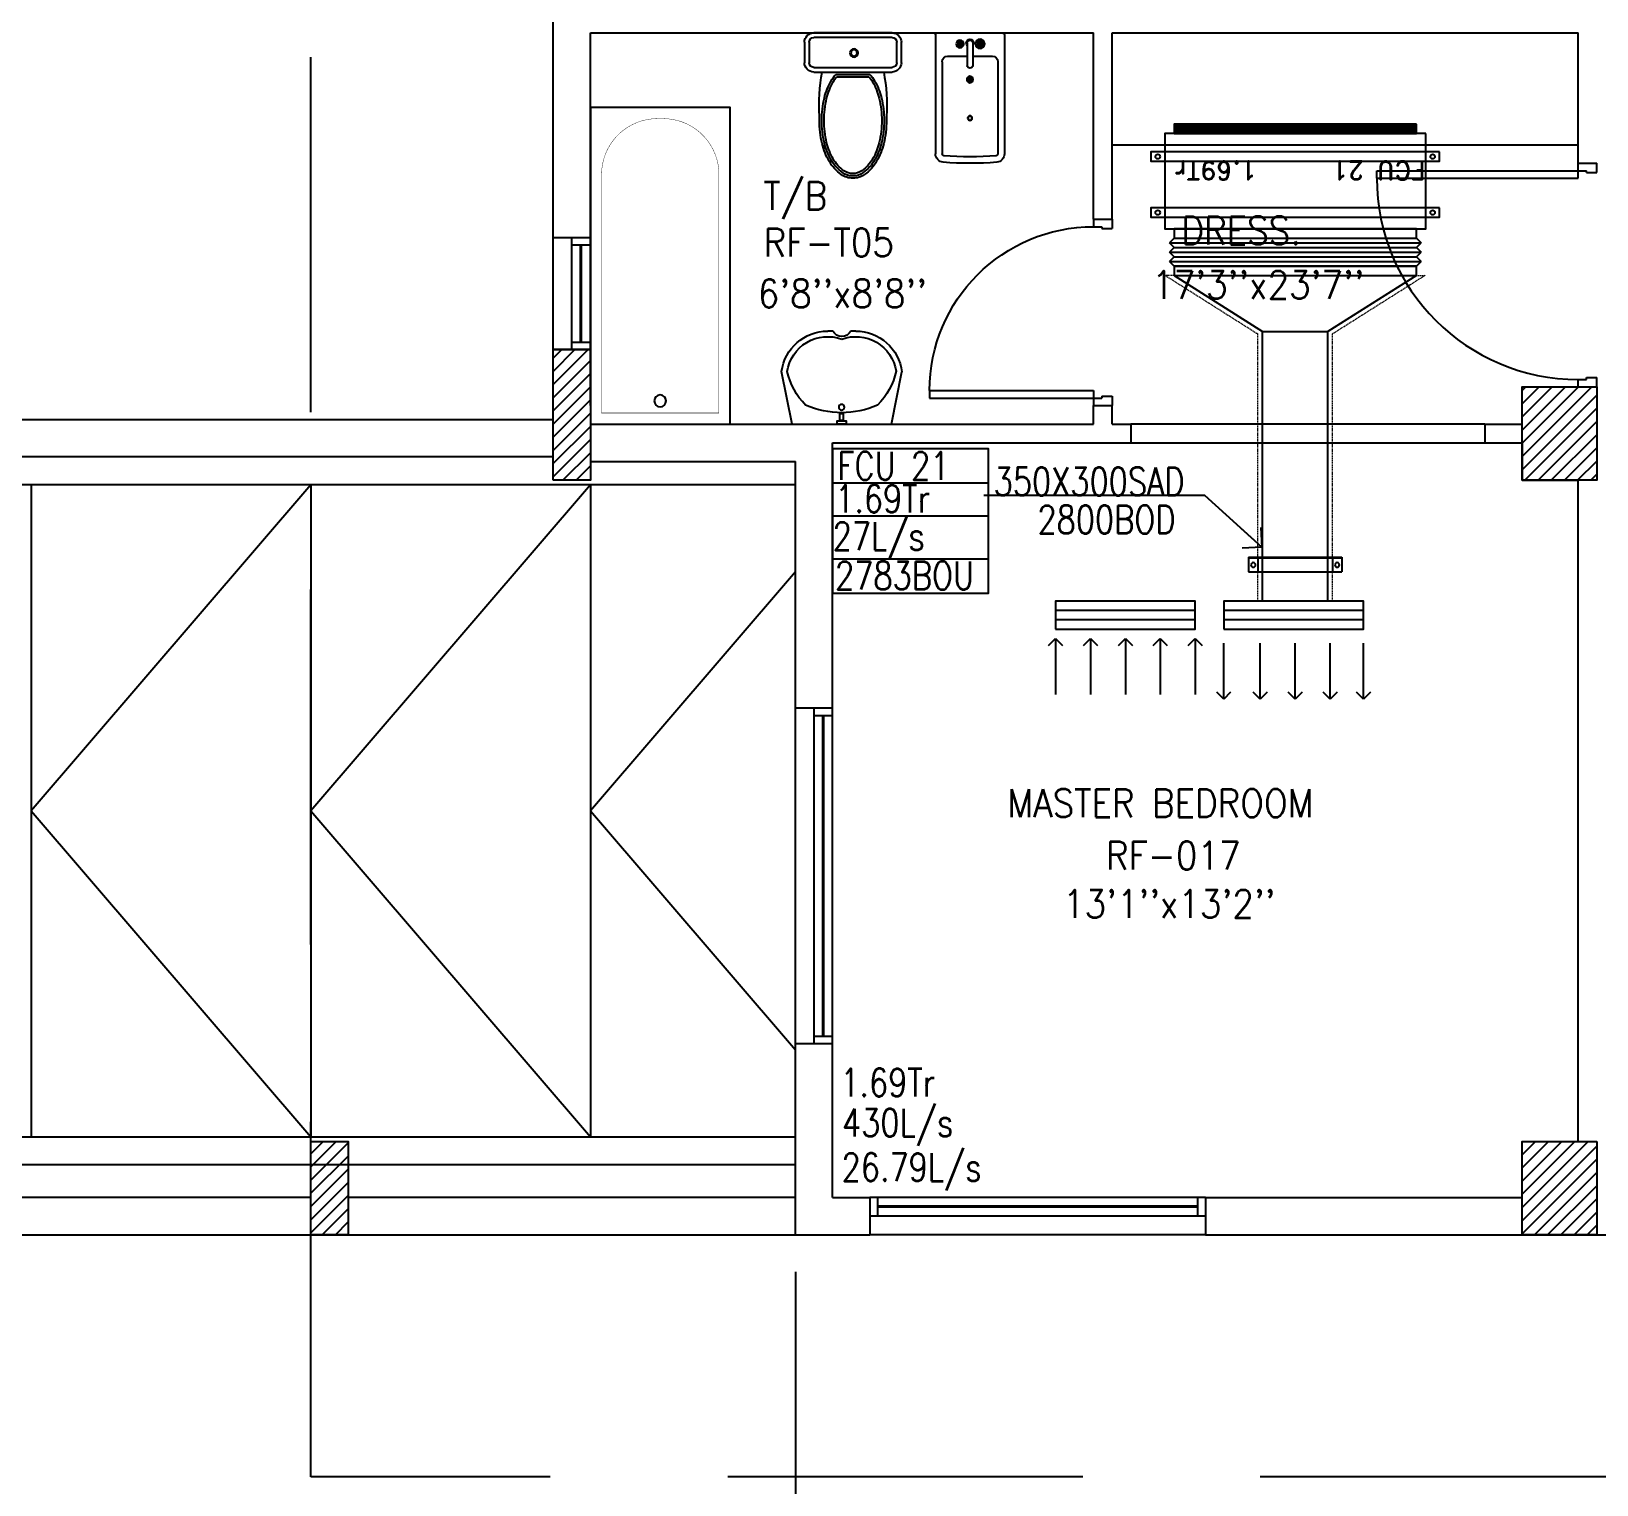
# Model space of a CAD drawing. Header units: millimetres. Extents: x -1288794 to 2153086, y -2701644 to -1428868.
# Drawn here: x 1822085 to 1830485, y -1510022 to -1502221 of the extents above; entities that cross this region are included whole.
import ezdxf

# ---------------------------------------------------------------- set-up
doc = ezdxf.new("R2010")
doc.units = ezdxf.units.MM
doc.header["$LTSCALE"] = 100
doc.header["$PDMODE"] = 34
for name, pattern in [('CENTER', [50.8, 31.75, -6.35, 6.35, -6.35]), ('DASHED2', [9.525, 6.35, -3.175]), ('HIDDEN', [9.525, 6.35, -3.175])]:
    doc.linetypes.add(name, pattern=pattern)
for name, color, linetype in [('A-ANNO-DIMS', 1, 'Continuous'), ('A-ANNO-TEXT', 8, 'Continuous'), ('A-AREA', 8, 'CENTER'), ('A-DOOR', 4, 'Continuous'), ('A-FLOR-OVHD', 4, 'DASHED2'), ('A-FLOR-PFIX', 8, 'Continuous'), ('A-FLOR-SPCL', 8, 'Continuous'), ('A-GLAZ', 5, 'Continuous'), ('A-WALL-FULL', 8, 'Continuous'), ('AC-HLTEXT', 100, 'Continuous'), ('AC-SAD', 3, 'Continuous'), ('AC-SAD TEXT', 3, 'Continuous'), ('FCU-AC', 160, 'Continuous'), ('HATCH', 251, 'Continuous'), ('L-WALK', 8, 'Continuous'), ('M-HANGER', 30, 'Continuous'), ('RETURN GRILL RIGHT', 1, 'Continuous'), ('S-COL- HACT.', 9, 'Continuous'), ('S-COL.', 8, 'Continuous'), ('SUPPLY GRILL RIGHT', 3, 'Continuous')]:
    doc.layers.add(name, color=color, linetype=linetype)
doc.layers.add('INSULATION', color=1, linetype='Continuous', lineweight=5)
doc.styles.add('ROMAND', font='romand')
doc.styles.add('ROMANS', font='romans.shx', dxfattribs={"width": 0.8})
doc.styles.add('SIMPLEX', font='simplex.shx', dxfattribs={"width": 0.8})
doc.dimstyles.new('100 of DIM2', dxfattribs={"dimscale": 0, "dimtxt": 200, "dimasz": 150, "dimexe": 75, "dimexo": 200, "dimgap": 75, "dimtad": 1, "dimdec": 0, "dimrnd": 5, "dimzin": 0, "dimdsep": 46, "dimtxsty": 'ROMANS', "dimblk": 'ARCHTICK', "dimcen": 100, "dimclrd": 94, "dimclre": 94, "dimclrt": 2, "dimadec": 0, "dimazin": 0, "dimtfac": 1, "dimtdec": 0, "dimtofl": 0, "dimtmove": 2, "dimatfit": 3, "dimldrblk": 'OPEN90', "dimfxl": 75, "dimtolj": 1, "dimtzin": 0, "dimarcsym": 0})
pattern_1 = [(45, (2946940.44, -1108967.893), (-35.355339, 35.355339), [])]

# ---------------------------------------------------------------- blocks, each defined once
blk = doc.blocks.new('BIDET-1')
for p, q in [((175, 0), (-175, 0)), ((-185, -10), (-185, -649.1)), ((-38.7, -59.3), (-69, -59.3)), ((-53.8, -44.1), (-53.8, -74.4)), ((-15, -54.3), (-15, -174.3)), ((15, -54.3), (15, -174.3)), ((38.7, -59.3), (69, -59.3)), ((53.8, -44.1), (53.8, -74.4)), ((185, -10), (185, -649.1)), ((-150, -155), (-150, -649.1)), ((-15, -125), (-120, -125)), ((120, -125), (15, -125)), ((150, -155), (150, -649.1)), ((12.5, -250), (-12.5, -250)), ((-8.8, -258.8), (8.8, -241.2)), ((-8.8, -241.2), (8.8, -258.8)), ((0, -237.5), (0, -262.5))]:
    blk.add_line(p, q)
for centre, radius in [((-53.8, -59.3), 25), ((-53.8, -59.3), 20), ((-53.8, -59.3), 15.2), ((-53.8, -59.3), 10.2), ((53.8, -59.3), 20), ((53.8, -59.3), 15.2), ((53.8, -59.3), 10.2), ((0, -250), 17.5), ((0, -250), 12.5), ((0, -457.5), 12.5), ((0, -457.5), 10)]:
    blk.add_circle(centre, radius)
for centre, radius, start, end in [((-175, -10), 10, 90, 180), ((175, -10), 10, 0, 90), ((0, -54.3), 20, 318.59038, 221.40962), ((0, -54.3), 15, 0, 180), ((-120, -155), 30, 90, 180), ((120, -155), 30, 0, 90), ((0, -174.3), 15, 180, 0), ((-140, -649.1), 45, 180, 265.20622), ((-140, -649.1), 10, 180, 265.20622), ((0, 1020.3), 1685.2, 265.20622, 274.79378), ((140, -649.1), 10, 274.79378, 0), ((140, -649.1), 45, 274.79378, 0), ((0, 1020.3), 1720.2, 265.20622, 274.79378)]:
    blk.add_arc(centre, radius, start, end)
blk = doc.blocks.new('D-120-R1')
for p, q in [((-80, 1180), (-40, 1180)), ((-80, 1180), (-80, 100)), ((-40, 1180), (-40, 55)), ((-1200, 100), (-1160, 100)), ((-1200, 100), (-1200, 0)), ((-1160, 100), (-1160, 55)), ((-80, 100), (0, 100)), ((0, 100), (0, 0)), ((-1160, 55), (-1150, 55)), ((-1150, 55), (-1150, 0)), ((-50, 55), (-40, 55)), ((-50, 55), (-50, 0)), ((-50, 0), (0, 0)), ((-1200, 0), (-1150, 0))]:
    blk.add_line(p, q)
at = {"linetype": 'Continuous'}
blk.add_arc((-80, 100), 1080, 90, 180, dxfattribs=at)
blk = doc.blocks.new('D-100-R1')
for p, q in [((-80, 980), (-80, 100)), ((-80, 980), (-40, 980)), ((-40, 980), (-40, 55)), ((-1000, 100), (-1000, 0)), ((-1000, 100), (-960, 100)), ((-960, 100), (-960, 55)), ((-80, 100), (0, 100)), ((0, 100), (0, 0)), ((-960, 55), (-950, 55)), ((-950, 55), (-950, 0)), ((-50, 55), (-50, 0)), ((-50, 55), (-40, 55)), ((-50, 0), (0, 0)), ((-1000, 0), (-950, 0))]:
    blk.add_line(p, q)
at = {"linetype": 'Continuous'}
blk.add_arc((-80, 100), 880, 90, 180, dxfattribs=at)
blk = doc.blocks.new('WC-1')
for p, q in [((-210, 0), (210, 0)), ((-260, -160), (-260, -50)), ((-235, -160), (-235, -50)), ((-210, -25), (210, -25)), ((235, -50), (235, -160)), ((260, -50), (260, -160)), ((210, -185), (-210, -185)), ((210, -210), (-210, -210)), ((91.5, -222.5), (-91.5, -222.5)), ((85.8, -235), (-85.8, -235))]:
    blk.add_line(p, q)
for radius in [22.1, 17.1]:
    blk.add_circle((-6.1, -107.5), radius)
for centre, radius, start, end in [((-210, -50), 50, 90, 180), ((-210, -50), 25, 90, 180), ((210, -50), 50, 360, 90), ((210, -50), 25, 360, 90), ((-210, -160), 50, 180, 270), ((-210, -160), 25, 180, 270), ((210, -160), 25, 270, 360), ((210, -160), 50, 270, 360), ((722.3, -383.2), 904.1, 168.95288, 184.06317), ((68.6, -364.5), 214, 138.41516, 149.85861), ((68.6, -364.5), 201.5, 139.99435, 149.85861), ((-68.6, -364.5), 201.5, 30.14139, 40.00565), ((-68.6, -364.5), 214, 30.14139, 41.58484), ((178.2, -428.2), 340.7, 149.85861, 166.47658), ((178.2, -428.2), 328.2, 149.85861, 166.47658), ((-178.2, -428.2), 328.2, 13.52342, 30.14139), ((-178.2, -428.2), 340.7, 13.52342, 30.14139), ((352.1, -470), 519.6, 166.47658, 180), ((352.1, -470), 507.1, 166.47658, 180), ((-352.1, -470), 507.1, 360, 13.52342), ((-352.1, -470), 519.6, 360, 13.52342), ((352.1, -470), 532.1, 177.55413, 180), ((352.1, -470), 532.1, 180, 193.52342), ((352.1, -470), 519.6, 180, 193.52342), ((352.1, -470), 507.1, 180, 193.52342), ((-352.1, -470), 507.1, 346.47658, 360), ((-352.1, -470), 519.6, 346.47658, 360), ((-352.1, -470), 532.1, 346.47658, 360), ((-352.1, -470), 532.1, 360, 2.44587), ((178.2, -511.8), 353.2, 193.52342, 210.14139), ((178.2, -511.8), 340.7, 193.52342, 210.14139), ((178.2, -511.8), 328.2, 193.52342, 210.14139), ((-178.2, -511.8), 328.2, 329.85861, 346.47658), ((-178.2, -511.8), 340.7, 329.85861, 346.47658), ((-178.2, -511.8), 353.2, 329.85861, 346.47658), ((68.6, -575.5), 226.5, 210.14139, 234.49716), ((68.6, -575.5), 214, 210.14139, 234.49716), ((68.6, -575.5), 201.5, 210.14139, 234.49716), ((0, -671.6), 95.9, 234.49716, 270), ((0, -671.6), 83.4, 234.49716, 270), ((0, -671.6), 83.4, 270, 305.50284), ((0, -671.6), 95.9, 270, 305.50284), ((-68.6, -575.5), 201.5, 305.50284, 329.85861), ((-68.6, -575.5), 214, 305.50284, 329.85861), ((-68.6, -575.5), 226.5, 305.50284, 329.85861), ((0, -671.6), 108.4, 234.49716, 270), ((0, -671.6), 108.4, 270, 305.50284)]:
    blk.add_arc(centre, radius, start, end)
at = {"linetype": 'Continuous', "ltscale": 50}
blk.add_arc((-722.3, -383.2), 904.1, 355.93683, 11.04712, dxfattribs=at)
blk = doc.blocks.new('LAV-4')
for p, q in [((-266.3, 0), (-322.3, -283.1)), ((-266.3, 0), (268.1, 0)), ((268.1, 0), (323.6, -280.1)), ((-48.1, -499.7), (-74.6, -499.7)), ((75.4, -499.7), (49.9, -499.7))]:
    blk.add_line(p, q)
for points in [[(-24.6, 0), (-24.6, -18.5), (24.6, -18.5), (24.6, 0)], [(-9.2, -20), (-9.2, -56.9), (7.7, -56.9), (7.7, -20)]]:
    blk.add_lwpolyline(points, close=True)
blk.add_circle((0, -90.7), 15.4)
for centre, radius, start, end in [((0, -538.9), 477.4, 66.12608, 113.87396), ((73.5, -366), 375, 135.33332, 167.14321), ((-73.5, -366), 375, 12.51988, 44.66672), ((-74.6, -249.7), 250, 187.67842, 270), ((-74.6, -249.7), 220, 188.58141, 289.95234), ((75.4, -249.7), 220, 250.0878, 350.85148), ((75.4, -249.7), 250, 270, 353.01209), ((0.9, -526.6), 55.9, 28.78265, 151.21735), ((49.7, -499.5), 0, 238.18833, 0)]:
    blk.add_arc(centre, radius, start, end)
blk = doc.blocks.new('BT-2')
blk.add_lwpolyline([(0, 750), (1700, 750), (1700, 0), (0, 0)], close=True)
at = {"const_width": 2}
blk.add_lwpolyline([(60, 690), (1340, 690, -0.414214), (1640, 390), (1640, 360, -0.414214), (1340, 60), (60, 60)], format="xyb", close=True, dxfattribs=at)
blk.add_circle((125, 374.5), 31.9)
blk = doc.blocks.new('W-180')
for p, q in [((1800, 100), (0, 100)), ((40, 0), (40, 100)), ((1760, 100), (1760, 0)), ((1800, 0), (0, 0))]:
    blk.add_line(p, q)
at = {"linetype": 'Continuous'}
for p, q in [((1760, 53), (40, 53)), ((1760, 47), (40, 47))]:
    blk.add_line(p, q, dxfattribs=at)
blk = doc.blocks.new('W-60')
for p, q in [((600, 100), (0, 100)), ((40, 0), (40, 100)), ((560, 100), (560, 0)), ((600, 0), (0, 0))]:
    blk.add_line(p, q)
at = {"linetype": 'Continuous'}
for p, q in [((560, 53), (40, 53)), ((560, 47), (40, 47))]:
    blk.add_line(p, q, dxfattribs=at)
blk = doc.blocks.new('_ArchTick')
at = {"color": 0, "linetype": 'ByBlock', "const_width": 0.15}
blk.add_lwpolyline([(-0.5, -0.5), (0.5, 0.5)], dxfattribs=at)
blk = doc.blocks.new('*D669')
at = {"layer": 'A-ANNO-DIMS', "color": 94, "linetype": 'Continuous', "lineweight": -2, "ltscale": 3, "transparency": 16777216}
for p, q in [((1826185.3, -1508879.9), (1826185.3, -1511493.9)), ((1830585.3, -1508879.9), (1830585.3, -1511493.9)), ((1830585.3, -1511418.9), (1826185.3, -1511418.9))]:
    blk.add_line(p, q, dxfattribs=at)
at = {"layer": 'Defpoints', "color": 0, "linetype": 'Continuous', "ltscale": 3, "transparency": 16777216}
for p in [(1826185.3, -1508679.9), (1830585.3, -1508679.9), (1826185.3, -1511418.9)]:
    blk.add_point(p, dxfattribs=at)
at = {"layer": 'A-ANNO-DIMS', "color": 94, "linetype": 'Continuous', "lineweight": -2, "ltscale": 3, "transparency": 16777216, "xscale": 150, "yscale": 150, "zscale": 150, "rotation": 180}
blk.add_blockref('_ArchTick', (1826185.3, -1511418.9), dxfattribs=at)
at = {"layer": 'A-ANNO-DIMS', "color": 94, "linetype": 'Continuous', "lineweight": -2, "ltscale": 3, "transparency": 16777216, "xscale": 150, "yscale": 150, "zscale": 150}
blk.add_blockref('_ArchTick', (1830585.3, -1511418.9), dxfattribs=at)
at = {"layer": 'A-ANNO-DIMS', "color": 2, "linetype": 'Continuous', "ltscale": 3, "transparency": 16777216, "insert": (1828385.3, -1511243.9), "char_height": 200, "attachment_point": 5, "style": 'ROMANS'}
blk.add_mtext('\\A1;4400', dxfattribs=at)
blk = doc.blocks.new('_Open90')
at = {"color": 0, "linetype": 'ByBlock', "lineweight": -2}
for p, q in [((0, 0), (-1, 0)), ((-0.5, 0.5), (0, 0)), ((0, 0), (-0.5, -0.5))]:
    blk.add_line(p, q, dxfattribs=at)
blk = doc.blocks.new('*D670')
at = {"layer": 'A-ANNO-DIMS', "color": 94, "linetype": 'Continuous', "lineweight": -2, "ltscale": 3, "transparency": 16777216}
for p, q in [((1817585.3, -1508879.9), (1817585.3, -1511493.9)), ((1826185.3, -1508879.9), (1826185.3, -1511493.9)), ((1826185.3, -1511418.9), (1817585.3, -1511418.9))]:
    blk.add_line(p, q, dxfattribs=at)
at = {"layer": 'Defpoints', "color": 0, "linetype": 'Continuous', "ltscale": 3, "transparency": 16777216}
for p in [(1817585.3, -1508679.9), (1826185.3, -1508679.9), (1817585.3, -1511418.9)]:
    blk.add_point(p, dxfattribs=at)
at = {"layer": 'A-ANNO-DIMS', "color": 94, "linetype": 'Continuous', "lineweight": -2, "ltscale": 3, "transparency": 16777216, "xscale": 150, "yscale": 150, "zscale": 150, "rotation": 180}
blk.add_blockref('_ArchTick', (1817585.3, -1511418.9), dxfattribs=at)
at = {"layer": 'A-ANNO-DIMS', "color": 94, "linetype": 'Continuous', "lineweight": -2, "ltscale": 3, "transparency": 16777216, "xscale": 150, "yscale": 150, "zscale": 150}
blk.add_blockref('_ArchTick', (1826185.3, -1511418.9), dxfattribs=at)
at = {"layer": 'A-ANNO-DIMS', "color": 2, "linetype": 'Continuous', "ltscale": 3, "transparency": 16777216, "insert": (1821885.3, -1511243.9), "char_height": 200, "attachment_point": 5, "style": 'ROMANS'}
blk.add_mtext('\\A1;8600', dxfattribs=at)
blk = doc.blocks.new('fcu 2 tr')
h = blk.add_hatch()
h.set_pattern_fill('NET', color=3)
h.paths.add_polyline_path([(80953.5, -1588493), (79653.5, -1588493), (79653.5, -1588543), (80953.5, -1588543)])
at = {"layer": 'FCU-AC', "color": 1}
for p, q in [((80953.5, -1587730), (79653.5, -1587730)), ((79653.5, -1587730), (79653.5, -1587780)), ((80953.5, -1587780), (80953.5, -1587730)), ((79653.5, -1587780), (80953.5, -1587780)), ((80953.5, -1587930), (79653.5, -1587930)), ((79653.5, -1587930), (79653.5, -1587980)), ((80953.5, -1587980), (80953.5, -1587930)), ((79653.5, -1587980), (80953.5, -1587980))]:
    blk.add_line(p, q, dxfattribs=at)
at = {"layer": 'FCU-AC'}
for p, q in [((79653.5, -1587780), (79628.5, -1587805)), ((80978.5, -1587805), (79628.5, -1587805)), ((79653.5, -1587830), (79628.5, -1587805)), ((79653.5, -1587830), (79628.5, -1587855)), ((80953.5, -1587780), (79653.5, -1587780)), ((80953.5, -1587830), (79653.5, -1587830)), ((80953.5, -1587830), (79653.5, -1587830)), ((80953.5, -1587780), (80978.5, -1587805)), ((80953.5, -1587830), (80978.5, -1587805)), ((80953.5, -1587830), (80978.5, -1587855)), ((80978.5, -1587855), (79628.5, -1587855)), ((79653.5, -1587880), (79628.5, -1587855)), ((79653.5, -1587880), (79628.5, -1587905)), ((80978.5, -1587905), (79628.5, -1587905)), ((79653.5, -1587930), (79628.5, -1587905)), ((80953.5, -1587880), (79653.5, -1587880)), ((80953.5, -1587880), (79653.5, -1587880)), ((80953.5, -1587880), (80978.5, -1587855)), ((80953.5, -1587880), (80978.5, -1587905)), ((80953.5, -1587930), (80978.5, -1587905))]:
    blk.add_line(p, q, dxfattribs=at)
blk.add_lwpolyline([(79603.5, -1588493), (81003.5, -1588493), (81003.5, -1587980), (79603.5, -1587980)], close=True, dxfattribs=at)
at = {"layer": 'FCU-AC', "color": 6}
for points in [[(79528.5, -1588093), (81078.5, -1588093), (81078.5, -1588043), (79528.5, -1588043)], [(79528.5, -1588393), (81078.5, -1588393), (81078.5, -1588343), (79528.5, -1588343)]]:
    blk.add_lwpolyline(points, close=True, dxfattribs=at)
at = {"layer": 'FCU-AC', "color": 3}
blk.add_lwpolyline([(79653.5, -1588543), (80953.5, -1588543), (80953.5, -1588493), (79653.5, -1588493)], close=True, dxfattribs=at)
at = {"layer": 'FCU-AC', "color": 6}
for centre in [(79566, -1588068), (81041, -1588068), (79566, -1588368), (81041, -1588368)]:
    blk.add_circle(centre, 12.5, dxfattribs=at)
blk = doc.blocks.new('*U424')
at = {"linetype": 'Continuous'}
for p, q in [((-37.5, -231.5), (-37.5, 268.5)), ((42.5, 268.5), (-37.5, 268.5)), ((37.5, -231.5), (37.5, 268.5)), ((42.5, -231.5), (42.5, 268.5)), ((42.5, 218.5), (-37.5, 218.5)), ((42.5, -181.5), (-37.5, -181.5)), ((42.5, -231.5), (-37.5, -231.5))]:
    blk.add_line(p, q, dxfattribs=at)
for centre in [(0, 243.5), (0, -206.5)]:
    blk.add_circle(centre, 12.5, dxfattribs=at)
blk = doc.blocks.new('SUPPLY GRILL RIGHT')
at = {"layer": 'SUPPLY GRILL RIGHT'}
for p, q in [((375, 25), (-375, 25)), ((375, -25), (375, 25)), ((375, -25), (-375, -25)), ((375, -75), (375, -25))]:
    blk.add_line(p, q, dxfattribs=at)
blk.add_lwpolyline([(-375, -75), (375, -75), (375, 75), (-375, 75)], close=True, dxfattribs=at)
for points in [[(-375, -450), (-375, -150)], [(-178.5, -450), (-178.5, -150)], [(9, -450), (9, -150)], [(196.5, -450), (196.5, -150)], [(375, -450), (375, -150)]]:
    blk.add_leader(points, dimstyle='100 of DIM2', override={"dimscale": 1, "dimasz": 75, "dimtad": 0, "dimclrd": 0, "dimfxl": 0.2}, dxfattribs=at)
blk = doc.blocks.new('RETURN GRILL RIGHT')
at = {"layer": 'RETURN GRILL RIGHT'}
for p, q in [((375, 25), (-375, 25)), ((375, -25), (-375, -25))]:
    blk.add_line(p, q, dxfattribs=at)
blk.add_lwpolyline([(-375, -75), (375, -75), (375, 75), (-375, 75)], close=True, dxfattribs=at)
for points in [[(-375, -125), (-375, -425)], [(-187.5, -125), (-187.5, -425)], [(0, -125), (0, -425)], [(187.5, -125), (187.5, -425)], [(375, -125), (375, -425)]]:
    blk.add_leader(points, dimstyle='100 of DIM2', override={"dimscale": 1, "dimasz": 75, "dimtad": 0, "dimclrd": 0, "dimfxl": 0.2}, dxfattribs=at)

msp = doc.modelspace()

# ---------------------------------------------------------------- hatches: boundary and pattern name
at = {"layer": 'S-COL- HACT.', "linetype": 'Continuous', "ltscale": 3}
h = msp.add_hatch(dxfattribs=at)
h.set_pattern_fill('ANSI31', color=256, scale=400, style=0)
h.set_pattern_definition(pattern_1)
h.paths.add_polyline_path([(1824885.3, -1504629.9), (1824885.3, -1503929.9), (1825085.3, -1503929.9), (1825085.3, -1504629.9)])
h = msp.add_hatch(dxfattribs=at)
h.set_pattern_fill('ANSI31', color=256, scale=400, style=0)
h.set_pattern_definition(pattern_1)
h.paths.add_polyline_path([(1830485.3, -1504129.9), (1830485.3, -1504629.9), (1830085.3, -1504629.9), (1830085.3, -1504129.9)])
h = msp.add_hatch(dxfattribs=at)
h.set_pattern_fill('ANSI31', color=256, scale=400, style=0)
h.set_pattern_definition(pattern_1)
h.paths.add_polyline_path([(1823785.3, -1508179.9), (1823785.3, -1508679.9), (1823585.3, -1508679.9), (1823585.3, -1508179.9)])
h = msp.add_hatch(dxfattribs=at)
h.set_pattern_fill('ANSI31', color=256, scale=400, style=0)
h.set_pattern_definition(pattern_1)
h.paths.add_polyline_path([(1830485.3, -1508179.9), (1830485.3, -1508679.9), (1830085.3, -1508679.9), (1830085.3, -1508179.9)])

# ---------------------------------------------------------------- linework, layer by layer
at = {"layer": 'A-AREA', "linetype": 'Continuous', "ltscale": 3}
for p, q in [((1817585.3, -1504304.9), (1824885.3, -1504304.9)), ((1824885.3, -1504504.9), (1817585.3, -1504504.9)), ((1823585.3, -1508479.9), (1817585.3, -1508479.9)), ((1826185.3, -1508479.9), (1823785.3, -1508479.9)), ((1817585.3, -1508679.9), (1826185.3, -1508679.9))]:
    msp.add_line(p, q, dxfattribs=at)
at = {"layer": 'A-FLOR-OVHD', "ltscale": 3}
for p, q in [((1829885.3, -1504329.9), (1827985.3, -1504329.9)), ((1827985.3, -1504429.9), (1829885.3, -1504429.9))]:
    msp.add_line(p, q, dxfattribs=at)
msp.add_lwpolyline([(1850585.3, -1508679.9), (1850585.3, -1509979.9), (1837785.3, -1509979.9), (1837785.3, -1508679.9), (1836485.3, -1508679.9), (1836485.3, -1509979.9), (1832185.3, -1509979.9), (1832185.3, -1509579.9), (1830585.3, -1509579.9), (1830585.3, -1509979.9), (1823585.3, -1509979.9), (1823585.3, -1500329.9), (1822585.3, -1500329.9), (1822585.3, -1495829.9)], dxfattribs=at)
msp.add_lwpolyline([(1850585.3, -1508679.9), (1850585.3, -1509979.9), (1837785.3, -1509979.9), (1837785.3, -1508679.9), (1836485.3, -1508679.9), (1836485.3, -1509979.9), (1832185.3, -1509979.9), (1832185.3, -1509579.9), (1830585.3, -1509579.9), (1830585.3, -1509979.9), (1823585.3, -1509979.9), (1823585.3, -1500329.9), (1822585.3, -1500329.9), (1822585.3, -1495829.9)], dxfattribs=at)
at = {"layer": 'A-FLOR-SPCL', "ltscale": 3}
msp.add_line((1827885.3, -1502829.9), (1830385.3, -1502829.9), dxfattribs=at)
at = {"layer": 'A-GLAZ', "ltscale": 3}
for p, q in [((1824885.3, -1503929.9), (1824885.3, -1503329.9)), ((1826185.3, -1507654.9), (1826185.3, -1505854.9)), ((1828385.3, -1508679.9), (1826585.3, -1508679.9))]:
    msp.add_line(p, q, dxfattribs=at)
at = {"layer": 'A-WALL-FULL', "ltscale": 3}
for p, q in [((1824885.3, -1502329.9), (1824885.3, -1501079.9)), ((1825085.3, -1502229.9), (1827785.3, -1502229.9)), ((1825085.3, -1503329.9), (1825085.3, -1502229.9)), ((1827785.3, -1503229.9), (1827785.3, -1502229.9)), ((1827885.3, -1503229.9), (1827885.3, -1502229.9)), ((1827885.3, -1502229.9), (1830385.3, -1502229.9)), ((1830385.3, -1502929.9), (1830385.3, -1502229.9)), ((1824885.3, -1502329.9), (1824885.3, -1502329.9)), ((1824885.3, -1503329.9), (1824885.3, -1502329.9)), ((1830385.3, -1502929.9), (1830485.3, -1502929.9)), ((1827785.3, -1503229.9), (1827885.3, -1503229.9)), ((1825085.3, -1503329.9), (1824885.3, -1503329.9)), ((1825085.3, -1503929.9), (1824885.3, -1503929.9)), ((1824885.3, -1504629.9), (1824885.3, -1503929.9)), ((1825085.3, -1504229.9), (1825085.3, -1503929.9)), ((1825085.3, -1504229.9), (1825085.3, -1503929.9)), ((1830385.3, -1504129.9), (1830485.3, -1504129.9)), ((1827785.3, -1504229.9), (1827885.3, -1504229.9)), ((1827785.3, -1504329.9), (1827785.3, -1504229.9)), ((1827885.3, -1504329.9), (1827885.3, -1504229.9)), ((1825085.3, -1504329.9), (1827785.3, -1504329.9)), ((1827885.3, -1504329.9), (1827985.3, -1504329.9)), ((1827985.3, -1504329.9), (1827985.3, -1504429.9)), ((1829885.3, -1504329.9), (1830085.3, -1504329.9)), ((1829885.3, -1504329.9), (1829885.3, -1504429.9)), ((1826385.3, -1504429.9), (1827985.3, -1504429.9)), ((1826385.3, -1505854.9), (1826385.3, -1504429.9)), ((1829885.3, -1504429.9), (1830085.3, -1504429.9)), ((1825085.3, -1504529.9), (1826185.3, -1504529.9)), ((1825085.3, -1504529.9), (1825085.3, -1504629.9)), ((1826185.3, -1505854.9), (1826185.3, -1504529.9)), ((1825085.3, -1504629.9), (1824885.3, -1504629.9)), ((1830385.3, -1508179.9), (1830385.3, -1504629.9)), ((1826385.3, -1505854.9), (1826185.3, -1505854.9)), ((1826185.3, -1508679.9), (1826185.3, -1507654.9)), ((1826385.3, -1507654.9), (1826185.3, -1507654.9)), ((1826385.3, -1508479.9), (1826385.3, -1507654.9)), ((1826385.3, -1508479.9), (1826585.3, -1508479.9)), ((1826585.3, -1508479.9), (1826585.3, -1508679.9)), ((1828385.3, -1508479.9), (1830085.3, -1508479.9)), ((1828385.3, -1508479.9), (1828385.3, -1508679.9)), ((1826185.3, -1508679.9), (1826585.3, -1508679.9)), ((1828385.3, -1508679.9), (1830585.3, -1508679.9))]:
    msp.add_line(p, q, dxfattribs=at)
at = {"layer": 'A-WALL-FULL', "linetype": 'Continuous', "ltscale": 3}
for p, q in [((1830085.3, -1504329.9), (1830085.3, -1504129.9)), ((1830085.3, -1504129.9), (1830485.3, -1504129.9)), ((1830085.3, -1504429.9), (1830085.3, -1504629.9)), ((1830085.3, -1504629.9), (1830385.3, -1504629.9)), ((1830085.3, -1508479.9), (1830085.3, -1508179.9)), ((1830085.3, -1508179.9), (1830385.3, -1508179.9))]:
    msp.add_line(p, q, dxfattribs=at)
msp.add_lwpolyline([(1823585.3, -1508179.9), (1823785.3, -1508179.9), (1823785.3, -1508679.9), (1823585.3, -1508679.9)], close=True, dxfattribs=at)
at = {"layer": 'AC-SAD'}
for p, q in [((1828217.6, -1503532), (1829517.6, -1503532)), ((1828217.6, -1503532), (1828692.6, -1503832)), ((1829517.6, -1503532), (1829042.6, -1503832)), ((1828692.6, -1505279.9), (1828692.6, -1503832)), ((1828692.6, -1503832), (1829042.6, -1503832)), ((1829042.6, -1505279.9), (1829042.6, -1503832))]:
    msp.add_line(p, q, dxfattribs=at)
at = {"layer": 'AC-SAD TEXT'}
for p, q in [((1826385.3, -1504644.2), (1827222.4, -1504644.2)), ((1826385.3, -1504821.9), (1827222.4, -1504821.9)), ((1826385.3, -1505053.1), (1827222.4, -1505053.1))]:
    msp.add_line(p, q, dxfattribs=at)
msp.add_lwpolyline([(1826385.3, -1505237.6), (1827222.4, -1505237.6), (1827222.4, -1504461.5), (1826385.3, -1504461.5)], close=True, dxfattribs=at)
at = {"layer": 'HATCH', "ltscale": 3}
for p, q in [((1822085.3, -1504654.9), (1822085.3, -1508154.9)), ((1823585.3, -1504654.9), (1823585.3, -1508154.9)), ((1825085.3, -1504654.9), (1825085.3, -1508154.9))]:
    msp.add_line(p, q, dxfattribs=at)
for points in [[(1823585.3, -1504654.9), (1822085.3, -1506404.9), (1823585.3, -1508154.9)], [(1825085.3, -1504654.9), (1823585.3, -1506404.9), (1825085.3, -1508154.9)], [(1826185.3, -1505121.5), (1825085.3, -1506404.9), (1826185.3, -1507688.2)]]:
    msp.add_lwpolyline(points, dxfattribs=at)
at = {"layer": 'INSULATION', "linetype": 'HIDDEN', "ltscale": 0.01}
for p, q in [((1828170.8, -1503532), (1828667.6, -1503845.8)), ((1828217.6, -1503532), (1828170.8, -1503532)), ((1829564.4, -1503532), (1829067.6, -1503845.8)), ((1829517.6, -1503532), (1829564.4, -1503532)), ((1828667.6, -1505279.9), (1828667.6, -1503845.8)), ((1829067.6, -1505279.9), (1829067.6, -1503845.8))]:
    msp.add_line(p, q, dxfattribs=at)
at = {"layer": 'L-WALK', "ltscale": 3}
for p, q in [((1824885.3, -1504504.9), (1816585.3, -1504504.9)), ((1826185.3, -1504654.9), (1816585.3, -1504654.9)), ((1820065.6, -1508154.9), (1826185.3, -1508154.9)), ((1826185.3, -1508304.9), (1816585.3, -1508304.9))]:
    msp.add_line(p, q, dxfattribs=at)
at = {"layer": 'S-COL.', "linetype": 'Continuous', "ltscale": 3}
for points in [[(1824885.3, -1504629.9), (1824885.3, -1503929.9), (1825085.3, -1503929.9), (1825085.3, -1504629.9)], [(1830485.3, -1504129.9), (1830485.3, -1504629.9), (1830085.3, -1504629.9), (1830085.3, -1504129.9)], [(1830485.3, -1504129.9), (1830485.3, -1504629.9), (1830085.3, -1504629.9), (1830085.3, -1504129.9)], [(1830485.3, -1504129.9), (1830485.3, -1504629.9), (1830085.3, -1504629.9), (1830085.3, -1504129.9)], [(1823785.3, -1508179.9), (1823785.3, -1508679.9), (1823585.3, -1508679.9), (1823585.3, -1508179.9)], [(1830485.3, -1508179.9), (1830485.3, -1508679.9), (1830085.3, -1508679.9), (1830085.3, -1508179.9)]]:
    msp.add_lwpolyline(points, close=True, dxfattribs=at)

# ---------------------------------------------------------------- block references
at = {"layer": 'A-DOOR', "ltscale": 3, "rotation": 90}
msp.add_blockref('D-120-R1', (1830485.3, -1502929.9), dxfattribs=at)
at = {"layer": 'A-DOOR', "ltscale": 3, "xscale": -1, "rotation": 90}
msp.add_blockref('D-100-R1', (1827885.3, -1504229.9), dxfattribs=at)
at = {"layer": 'A-FLOR-PFIX', "ltscale": 3, "xscale": -1}
for name, p in [('WC-1', (1826494.1, -1502229.9)), ('BIDET-1', (1827122.3, -1502229.9))]:
    msp.add_blockref(name, p, dxfattribs=at)
for name, p, rotation in [('BT-2', (1825085.3, -1504329.9), 270), ('LAV-4', (1826433.6, -1504329.9), 180)]:
    msp.add_blockref(name, p, dxfattribs=dict(at, rotation=rotation))
at = {"layer": 'A-GLAZ', "ltscale": 3, "xscale": -1}
for name, p, rotation in [('W-60', (1825085.3, -1503329.9), 90), ('W-180', (1826385.3, -1505854.9), 90), ('W-180', (1826585.3, -1508479.9), 180)]:
    msp.add_blockref(name, p, dxfattribs=dict(at, rotation=rotation))
at = {"layer": 'FCU-AC', "rotation": 180}
msp.add_blockref('fcu 2 tr', (1909171.1, -3091262), dxfattribs=at)
at = {"layer": 'M-HANGER', "xscale": -1, "rotation": 270}
msp.add_blockref('*U424', (1828849.1, -1505085.6), dxfattribs=at)
at = {"layer": 'RETURN GRILL RIGHT'}
msp.add_blockref('RETURN GRILL RIGHT', (1827956.1, -1505354.9), dxfattribs=at)
at = {"layer": 'SUPPLY GRILL RIGHT'}
msp.add_blockref('SUPPLY GRILL RIGHT', (1828858.6, -1505354.9), dxfattribs=at)

# ---------------------------------------------------------------- texts
at = {"layer": 'A-ANNO-TEXT', "style": 'ROMANS', "width": 0.9}
for s, p in [('T/B', (1826014, -1503180)), ('DRESS.', (1828256.3, -1503365)), ('RF-T05', (1826014, -1503430.5)), ("17'3''x23'7''", (1828099.7, -1503657.2)), ("6'8''x8'8''", (1825983.4, -1503703.8)), ('MASTER BEDROOM', (1827322.7, -1506438.7)), ('RF-017', (1827851.5, -1506719.7)), ("13'1''x13'2''", (1827621.7, -1506979.9))]:
    msp.add_text(s, height=150, dxfattribs=at).set_placement(p)
at = {"layer": 'AC-HLTEXT', "style": 'ROMAND'}
for s, p in [('1.69Tr', (1828662.3, -1502919)), ('FCU 21', (1829567.6, -1502919))]:
    msp.add_text(s, height=100, rotation=180, dxfattribs=at).set_placement(p)
at = {"layer": 'AC-SAD TEXT', "style": 'ROMAND'}
for s, p in [('1.69Tr', (1828662.3, -1502919)), ('FCU 21', (1829567.6, -1502919))]:
    msp.add_text(s, height=100, rotation=180, dxfattribs=at).set_placement(p)
at = {"layer": 'AC-SAD TEXT', "style": 'SIMPLEX', "width": 0.8}
for s, p in [('FCU 21', (1826410, -1504628.2)), ('350X300SAD', (1827249.4, -1504712)), ('1.69Tr', (1826398.5, -1504804.6)), ('2800BOD', (1827484.5, -1504916.9)), ('27L/s', (1826385.3, -1505005.3)), ('2783BOU', (1826398.5, -1505217.7)), ('1.69Tr', (1826426.2, -1507937.6)), ('430L/s', (1826435.6, -1508153.7)), ('26.79L/s', (1826433.2, -1508392.9))]:
    msp.add_text(s, height=150, dxfattribs=at).set_placement(p)

# ---------------------------------------------------------------- dimensions: what is measured, and where the dimension line sits
at = {"layer": 'A-ANNO-DIMS', "linetype": 'Continuous', "ltscale": 3}
for base, p1, p2, picture, middle in [((1817585.3, -1511418.9), (1826185.3, -1508679.9), (1817585.3, -1508679.9), '*D670', (1821885.3, -1511243.9)), ((1826185.3, -1511418.9), (1830585.3, -1508679.9), (1826185.3, -1508679.9), '*D669', (1828385.3, -1511243.9))]:
    dim = msp.add_linear_dim(base=base, p1=p1, p2=p2, dimstyle='100 of DIM2', override={"dimscale": 1}, dxfattribs=at)
    dim.commit()
    dim.dimension.update_dxf_attribs({"geometry": picture, "text_midpoint": middle})

# ---------------------------------------------------------------- leaders
at = {"layer": 'AC-SAD TEXT'}
msp.add_leader([(1828688, -1504990.6), (1828382.8, -1504712), (1827196.8, -1504712)], dimstyle='100 of DIM2', override={"dimscale": 1, "dimtad": 0, "dimfxl": 0.2}, dxfattribs=at)

doc.saveas('drawing.dxf')
